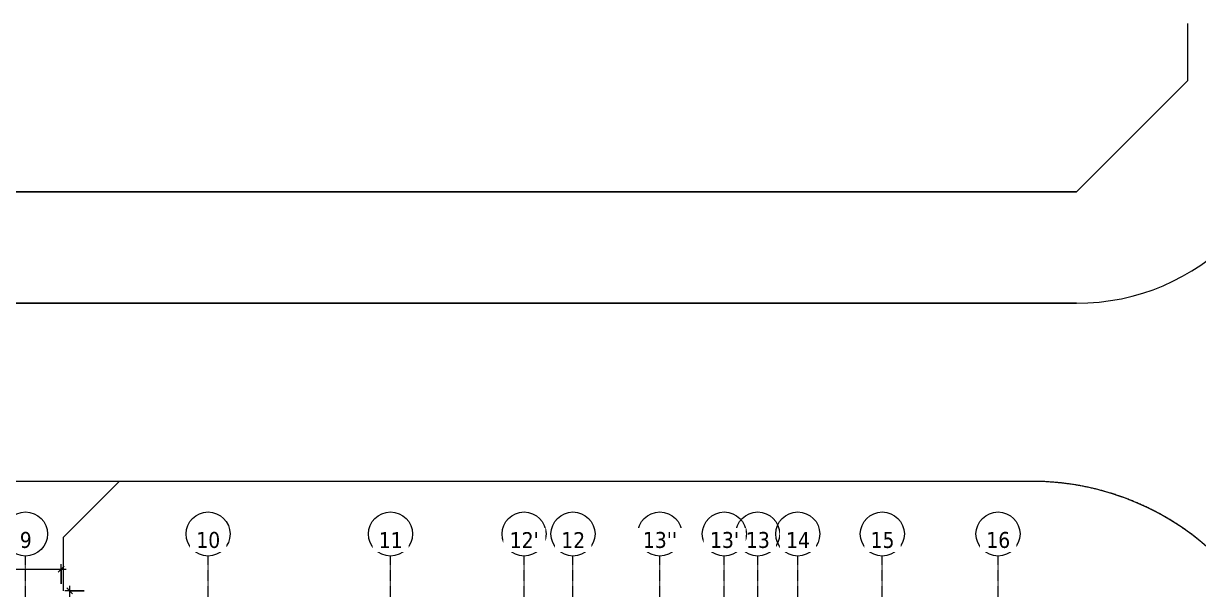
# Model space of a CAD drawing. Header units: millimetres. Extents: x 5357 to 201988, y -16345 to 109895.
# Drawn here: x 83460 to 136261, y 84480 to 109895 of the extents above; entities that cross this region are included whole.
import ezdxf

# ---------------------------------------------------------------- set-up
doc = ezdxf.new("R2010")
doc.units = ezdxf.units.MM
doc.linetypes.add('Grid Line', pattern=[22.225, 12.7, -3.175, 3.175, -3.175])
for name, color, linetype, lineweight in [('A-ANNO-DIMS', 211, 'Continuous', 9), ('A-ANNO-DIMS-220', 211, 'Continuous', 9), ('A-FLOR', 192, 'Continuous', 9), ('S-GRID-1', 1, 'Grid Line', 9), ('S-GRID-IDEN', 1, 'Continuous', 9)]:
    doc.layers.add(name, color=color, linetype=linetype, lineweight=lineweight)
doc.styles.add('Arial_4', font='arial_0.ttf', dxfattribs={"width": 0.9, "height": 660})
doc.styles.add('Tahoma_B', font='tahomabd_0.ttf', dxfattribs={"height": 715})
doc.dimstyles.new('1_Dim_chi_tiet_khu_đất_2', dxfattribs={"dimscale": 304.8, "dimtxt": 673.371204, "dimasz": 0.866142, "dimexe": 0.721785, "dimexo": 0.0625, "dimgap": 0.072178, "dimtad": 1, "dimdec": 0, "dimrnd": 5, "dimzin": 0, "dimdsep": 46, "dimtxsty": 'Arial_4', "dimblk1": 'OBLIQUE', "dimblk2": 'OBLIQUE', "dimsah": 1, "dimcen": 0.09, "dimdle": 0.721785, "dimazin": 0, "dimtfac": 1, "dimtdec": 4, "dimtix": 1, "dimtmove": 0, "dimatfit": 3, "dimfxl": 2.165354, "dimfxlon": 1, "dimtvp": 1, "dimtolj": 1, "dimtzin": 0, "dimarcsym": 2})

# ---------------------------------------------------------------- blocks, each defined once
blk = doc.blocks.new('Grid - M_Grid Head - Circle-353313-TKCS_MB SÂN ĐƯỜNG NỘI BỘ')
at = {"layer": 'S-GRID-IDEN'}
blk.add_circle((0, 0), 4.5, dxfattribs=at)
blk = doc.blocks.new('DIMBLOCK45-TKCS_MB SÂN ĐƯỜNG NỘI BỘ')
at = {"layer": 'A-ANNO-DIMS-220'}
for p, q in [((75153, 84732), (75153, 85612)), ((85153, 84732), (85153, 85612)), ((74933, 85392), (85373, 85392)), ((75153, 85392), (75153, 84732)), ((85153, 85392), (85153, 84732))]:
    blk.add_line(p, q, dxfattribs=at)
at = {"layer": 'A-ANNO-DIMS-220', "lineweight": 25}
for p, q in [((75153, 85392), (75021, 85260)), ((75153, 85392), (75285, 85524)), ((85153, 85392), (85021, 85260)), ((85153, 85392), (85285, 85524))]:
    blk.add_line(p, q, dxfattribs=at)
at = {"layer": 'A-ANNO-DIMS-220', "color": 0, "insert": (79013, 86271), "char_height": 660, "width": 2734.92, "attachment_point": 1, "line_spacing_factor": 0.941778, "style": 'Arial_4'}
blk.add_mtext('10000', dxfattribs=at)
blk = doc.blocks.new('_Oblique')
at = {"color": 0, "linetype": 'ByBlock', "lineweight": -2}
blk.add_line((-0.5, -0.5), (0.5, 0.5), dxfattribs=at)
blk = doc.blocks.new('DIMBLOCK48-TKCS_MB SÂN ĐƯỜNG NỘI BỘ')
at = {"layer": 'A-ANNO-DIMS-220', "lineweight": 25}
for p, q in [((85533, 84418), (85401, 84550)), ((85533, 84418), (85665, 84286)), ((85533, 81418), (85401, 81550)), ((85533, 81418), (85665, 81286))]:
    blk.add_line(p, q, dxfattribs=at)
at = {"layer": 'A-ANNO-DIMS-220'}
for p, q in [((85533, 84638), (85533, 81198)), ((86193, 84418), (85313, 84418)), ((85533, 84418), (86193, 84418)), ((84873, 81418), (85753, 81418)), ((85533, 81418), (84873, 81418))]:
    blk.add_line(p, q, dxfattribs=at)
at = {"layer": 'A-ANNO-DIMS-220', "color": 0, "insert": (84654, 82007), "char_height": 660, "width": 2187.94, "attachment_point": 1, "rotation": 90, "line_spacing_factor": 0.941778, "style": 'Arial_4'}
blk.add_mtext('3000', dxfattribs=at)

msp = doc.modelspace()

# ---------------------------------------------------------------- linework, layer by layer
at = {"layer": 'A-FLOR'}
for p, q in [((135779.3, 107336.3), (135779.3, 109895.4)), ((135779.3, 107336.3), (130779.3, 102336.3)), ((5357.3, 102336.3), (130779.3, 102336.3)), ((130779.3, 102336.3), (5357.3, 102336.3)), ((5357.3, 97336.3), (130779.3, 97336.3)), ((130779.3, 97336.3), (5357.3, 97336.3)), ((87752.6, 89336.3), (32081.4, 89336.3)), ((87752.6, 89336.3), (85252.6, 86836.3)), ((128779.3, 89336.3), (87752.6, 89336.3)), ((87752.6, 89336.3), (87752.6, 89336.3)), ((85252.6, 84418.2), (85252.6, 86836.3))]:
    msp.add_line(p, q, dxfattribs=at)
for centre, radius, start, end in [((130779.3, 107336.3), 10000, 270, 360), ((130779.3, 107336.3), 10000, 270, 360), ((130779.3, 107336.3), 10000, 270, 0), ((130779.3, 107336.3), 10000, 270, 0), ((128779.3, 77336.3), 12000, 88.16326, 90), ((128779.3, 77336.3), 12000, 88.16326, 90), ((128779.3, 77336.3), 12000, 88.16327, 90), ((128779.3, 77336.3), 12000, 360, 90), ((128779.3, 77336.3), 12000, 86.32661, 88.15526), ((128779.3, 77336.3), 12000, 86.32661, 88.15526), ((128779.3, 77336.3), 12000, 86.32653, 88.15525), ((128779.3, 77336.3), 12000, 85.58223, 86.3185), ((128779.3, 77336.3), 12000, 85.58223, 86.31052), ((128779.3, 77336.3), 12000, 85.58223, 86.31052), ((128779.3, 77336.3), 12000, 84.48993, 85.58223), ((128779.3, 77336.3), 12000, 84.48993, 85.58223), ((128779.3, 77336.3), 12000, 84.4898, 85.58223), ((128779.3, 77336.3), 12000, 83.6889, 84.47776), ((128779.3, 77336.3), 12000, 83.6889, 84.46578), ((128779.3, 77336.3), 12000, 83.6889, 84.46578), ((128779.3, 77336.3), 12000, 82.63702, 83.6889), ((128779.3, 77336.3), 12000, 82.63702, 83.6889), ((128779.3, 77336.3), 12000, 82.63701, 83.6889), ((128779.3, 77336.3), 12000, 81.81894, 82.63702), ((128779.3, 77336.3), 12000, 81.81894, 82.63702), ((128779.3, 77336.3), 12000, 81.81894, 82.63701), ((128779.3, 77336.3), 12000, 80.79627, 81.81894), ((128779.3, 77336.3), 12000, 80.79627, 81.81894), ((128779.3, 77336.3), 12000, 80.79626, 81.81894), ((128779.3, 77336.3), 12000, 79.95961, 80.79627), ((128779.3, 77336.3), 12000, 79.95961, 80.79627), ((128779.3, 77336.3), 12000, 79.95961, 80.79626), ((128779.3, 77336.3), 12000, 78.95552, 79.95961), ((128779.3, 77336.3), 12000, 78.95552, 79.95961), ((128779.3, 77336.3), 12000, 78.95551, 79.95961), ((128779.3, 77336.3), 12000, 78.106, 78.95552), ((128779.3, 77336.3), 12000, 78.106, 78.95552), ((128779.3, 77336.3), 12000, 78.106, 78.95551), ((128779.3, 77336.3), 12000, 77.11478, 78.106), ((128779.3, 77336.3), 12000, 77.11478, 78.106), ((128779.3, 77336.3), 12000, 77.11477, 78.106), ((128779.3, 77336.3), 12000, 76.25582, 77.11478), ((128779.3, 77336.3), 12000, 76.25582, 77.11478), ((128779.3, 77336.3), 12000, 76.25583, 77.11477), ((128779.3, 77336.3), 12000, 75.27403, 76.25582), ((128779.3, 77336.3), 12000, 75.27403, 76.25582), ((128779.3, 77336.3), 12000, 75.27402, 76.25583), ((128779.3, 77336.3), 12000, 74.40786, 75.27403), ((128779.3, 77336.3), 12000, 74.40786, 75.27403), ((128779.3, 77336.3), 12000, 74.40787, 75.27402), ((128779.3, 77336.3), 12000, 73.43328, 74.40786), ((128779.3, 77336.3), 12000, 73.43328, 74.40786), ((128779.3, 77336.3), 12000, 73.43327, 74.40787), ((128779.3, 77336.3), 12000, 72.56143, 73.43328), ((128779.3, 77336.3), 12000, 72.56143, 73.43328), ((128779.3, 77336.3), 12000, 72.56143, 73.43327), ((128779.3, 77336.3), 12000, 71.59254, 72.56143), ((128779.3, 77336.3), 12000, 71.59254, 72.56143), ((128779.3, 77336.3), 12000, 71.59252, 72.56143), ((128779.3, 77336.3), 12000, 70.71607, 71.59254), ((128779.3, 77336.3), 12000, 70.71607, 71.59254), ((128779.3, 77336.3), 12000, 70.71608, 71.59252), ((128779.3, 77336.3), 12000, 69.75179, 70.71607), ((128779.3, 77336.3), 12000, 69.75179, 70.71607), ((128779.3, 77336.3), 12000, 69.75177, 70.71608), ((128779.3, 77336.3), 12000, 68.87152, 69.75179), ((128779.3, 77336.3), 12000, 68.87152, 69.75179), ((128779.3, 77336.3), 12000, 68.87153, 69.75177), ((128779.3, 77336.3), 12000, 67.91104, 68.87152), ((128779.3, 77336.3), 12000, 67.91104, 68.87152), ((128779.3, 77336.3), 12000, 67.91103, 68.87153), ((128779.3, 77336.3), 12000, 67.02758, 67.91104), ((128779.3, 77336.3), 12000, 67.02758, 67.91104), ((128779.3, 77336.3), 12000, 67.02759, 67.91103), ((128779.3, 77336.3), 12000, 66.07029, 67.02758), ((128779.3, 77336.3), 12000, 66.07029, 67.02758), ((128779.3, 77336.3), 12000, 66.07028, 67.02759), ((128779.3, 77336.3), 12000, 65.18412, 66.07029), ((128779.3, 77336.3), 12000, 65.18412, 66.07029), ((128779.3, 77336.3), 12000, 65.18413, 66.07028), ((128779.3, 77336.3), 12000, 64.22955, 65.18412), ((128779.3, 77336.3), 12000, 64.22955, 65.18412), ((128779.3, 77336.3), 12000, 64.22953, 65.18413), ((128779.3, 77336.3), 12000, 63.34103, 64.22955), ((128779.3, 77336.3), 12000, 63.34103, 64.22955), ((128779.3, 77336.3), 12000, 63.34104, 64.22953), ((128779.3, 77336.3), 12000, 62.3888, 63.34103), ((128779.3, 77336.3), 12000, 62.3888, 63.34103), ((128779.3, 77336.3), 12000, 62.38878, 63.34104), ((128779.3, 77336.3), 12000, 61.49824, 62.3888), ((128779.3, 77336.3), 12000, 61.49824, 62.3888), ((128779.3, 77336.3), 12000, 61.49825, 62.38878), ((128779.3, 77336.3), 12000, 60.54805, 61.49824), ((128779.3, 77336.3), 12000, 60.54805, 61.49824), ((128779.3, 77336.3), 12000, 60.54803, 61.49825), ((128779.3, 77336.3), 12000, 59.65571, 60.54805), ((128779.3, 77336.3), 12000, 59.65571, 60.54805), ((128779.3, 77336.3), 12000, 59.65572, 60.54803), ((128779.3, 77336.3), 12000, 58.7073, 59.65571), ((128779.3, 77336.3), 12000, 58.7073, 59.65571), ((128779.3, 77336.3), 12000, 58.70728, 59.65572), ((128779.3, 77336.3), 12000, 57.81337, 58.7073), ((128779.3, 77336.3), 12000, 57.81337, 58.7073), ((128779.3, 77336.3), 12000, 57.81339, 58.70728), ((128779.3, 77336.3), 12000, 56.86656, 57.81337), ((128779.3, 77336.3), 12000, 56.86656, 57.81337), ((128779.3, 77336.3), 12000, 56.86653, 57.81339), ((128779.3, 77336.3), 12000, 55.97121, 56.86656), ((128779.3, 77336.3), 12000, 55.97121, 56.86656), ((128779.3, 77336.3), 12000, 55.97123, 56.86653), ((128779.3, 77336.3), 12000, 55.02581, 55.97121), ((128779.3, 77336.3), 12000, 55.02581, 55.97121), ((128779.3, 77336.3), 12000, 55.02579, 55.97123), ((128779.3, 77336.3), 12000, 54.1292, 55.02581), ((128779.3, 77336.3), 12000, 54.1292, 55.02581), ((128779.3, 77336.3), 12000, 54.12921, 55.02579), ((128779.3, 77336.3), 12000, 53.18506, 54.1292), ((128779.3, 77336.3), 12000, 53.18506, 54.1292), ((128779.3, 77336.3), 12000, 53.18504, 54.12921), ((128779.3, 77336.3), 12000, 52.28731, 53.18506), ((128779.3, 77336.3), 12000, 52.28731, 53.18506), ((128779.3, 77336.3), 12000, 52.28733, 53.18504), ((128779.3, 77336.3), 12000, 51.43041, 52.28731), ((128779.3, 77336.3), 12000, 51.43041, 52.28731), ((128779.3, 77336.3), 12000, 51.34429, 52.28733)]:
    msp.add_arc(centre, radius, start, end, dxfattribs=at)

# ---------------------------------------------------------------- block references
at = {"layer": 'S-GRID-IDEN', "xscale": 219.9999999999998, "yscale": 219.9999999999998, "zscale": 219.9999999999998}
for p in [(83552.6, 86972.7), (91752.6, 86972.7), (99952.6, 86972.7), (105952.6, 86972.7), (108152.6, 86972.7), (112052.6, 86972.7), (116452.6, 86972.7), (122052.6, 86972.7), (127252.6, 86972.7)]:
    msp.add_blockref('Grid - M_Grid Head - Circle-353313-TKCS_MB SÂN ĐƯỜNG NỘI BỘ', p, dxfattribs=at)

# ---------------------------------------------------------------- dimensions: what is measured, and where the dimension line sits
at = {"layer": 'A-ANNO-DIMS'}
dim = msp.add_linear_dim(base=(85532.7, 81418.2), p1=(86192.7, 84418.2), p2=(84872.7, 81418.2), angle=90, dimstyle='1_Dim_chi_tiet_khu_đất_2', override={"dimpost": '<>', "dimfxl": 3277.560067}, dxfattribs=at)
dim.commit()
dim.dimension.update_dxf_attribs({"geometry": 'DIMBLOCK48-TKCS_MB SÂN ĐƯỜNG NỘI BỘ', "text_midpoint": (85173.5, 82918.2)})

# ---------------------------------------------------------------- next in the draw order: texts
at = {"layer": 'S-GRID-IDEN', "char_height": 715, "attachment_point": 5, "line_spacing_factor": 0.996129, "style": 'Tahoma_B', "bg_fill": 3, "box_fill_scale": 1.25, "bg_fill_color": 256, "bg_fill_true_color": 13158600, "bg_fill_transparency": 0}
for s, insert, width in [('\\pt2793.99835,5587.9967,8382.0022,11176.00055,13969.9989,16763.99725,19558.00275,22352.0011,25145.99945,27939.9978,30734.0033,33528.00165,36322,39115.99835,41909.9967,44704.0022,47498.00055,50291.9989,53085.99725,55880.00275,58674.0011,61467.99945,64261.9978,67056.0033,69850.00165,72644,75437.99835,78231.9967,81026.0022,83820.00055,86613.9989,89407.99725;9', (83562.9, 86698.1), 640.2), ('\\pt2793.99835,5587.9967,8382.0022,11176.00055,13969.9989,16763.99725,19558.00275,22352.0011,25145.99945,27939.9978,30734.0033,33528.00165,36322,39115.99835,41909.9967,44704.0022,47498.00055,50291.9989,53085.99725,55880.00275,58674.0011,61467.99945,64261.9978,67056.0033,69850.00165,72644,75437.99835,78231.9967,81026.0022,83820.00055,86613.9989,89407.99725;10', (91761.8, 86698.1), 1267.2), ('\\pt2793.99835,5587.9967,8382.0022,11176.00055,13969.9989,16763.99725,19558.00275,22352.0011,25145.99945,27939.9978,30734.0033,33528.00165,36322,39115.99835,41909.9967,44704.0022,47498.00055,50291.9989,53085.99725,55880.00275,58674.0011,61467.99945,64261.9978,67056.0033,69850.00165,72644,75437.99835,78231.9967,81026.0022,83820.00055,86613.9989,89407.99725;11', (99961.8, 86698.1), 1267.2), ("\\pt2793.99835,5587.9967,8382.0022,11176.00055,13969.9989,16763.99725,19558.00275,22352.0011,25145.99945,27939.9978,30734.0033,33528.00165,36322,39115.99835,41909.9967,44704.0022,47498.00055,50291.9989,53085.99725,55880.00275,58674.0011,61467.99945,64261.9978,67056.0033,69850.00165,72644,75437.99835,78231.9967,81026.0022,83820.00055,86613.9989,89407.99725;12'", (105961.8, 86698.1), 1529), ('\\pt2793.99835,5587.9967,8382.0022,11176.00055,13969.9989,16763.99725,19558.00275,22352.0011,25145.99945,27939.9978,30734.0033,33528.00165,36322,39115.99835,41909.9967,44704.0022,47498.00055,50291.9989,53085.99725,55880.00275,58674.0011,61467.99945,64261.9978,67056.0033,69850.00165,72644,75437.99835,78231.9967,81026.0022,83820.00055,86613.9989,89407.99725;12', (108161.8, 86698.1), 1267.2), ("\\pt2793.99835,5587.9967,8382.0022,11176.00055,13969.9989,16763.99725,19558.00275,22352.0011,25145.99945,27939.9978,30734.0033,33528.00165,36322,39115.99835,41909.9967,44704.0022,47498.00055,50291.9989,53085.99725,55880.00275,58674.0011,61467.99945,64261.9978,67056.0033,69850.00165,72644,75437.99835,78231.9967,81026.0022,83820.00055,86613.9989,89407.99725;13''", (112061.9, 86698.1), 1790.8), ('\\pt2793.99835,5587.9967,8382.0022,11176.00055,13969.9989,16763.99725,19558.00275,22352.0011,25145.99945,27939.9978,30734.0033,33528.00165,36322,39115.99835,41909.9967,44704.0022,47498.00055,50291.9989,53085.99725,55880.00275,58674.0011,61467.99945,64261.9978,67056.0033,69850.00165,72644,75437.99835,78231.9967,81026.0022,83820.00055,86613.9989,89407.99725;13', (116461.8, 86698.1), 1267.2), ('\\pt2793.99835,5587.9967,8382.0022,11176.00055,13969.9989,16763.99725,19558.00275,22352.0011,25145.99945,27939.9978,30734.0033,33528.00165,36322,39115.99835,41909.9967,44704.0022,47498.00055,50291.9989,53085.99725,55880.00275,58674.0011,61467.99945,64261.9978,67056.0033,69850.00165,72644,75437.99835,78231.9967,81026.0022,83820.00055,86613.9989,89407.99725;15', (122061.8, 86698.1), 1267.2), ('\\pt2793.99835,5587.9967,8382.0022,11176.00055,13969.9989,16763.99725,19558.00275,22352.0011,25145.99945,27939.9978,30734.0033,33528.00165,36322,39115.99835,41909.9967,44704.0022,47498.00055,50291.9989,53085.99725,55880.00275,58674.0011,61467.99945,64261.9978,67056.0033,69850.00165,72644,75437.99835,78231.9967,81026.0022,83820.00055,86613.9989,89407.99725;16', (127261.8, 86698.1), 1267.2)]:
    msp.add_mtext(s, dxfattribs=dict(at, insert=insert, width=width))

# ---------------------------------------------------------------- next in the draw order: linework, layer by layer
at = {"layer": 'S-GRID-1'}
for p, q in [((83552.6, 80482.7), (83552.6, 85982.7)), ((91752.6, 80482.7), (91752.6, 85982.7)), ((99952.6, 80482.7), (99952.6, 85982.7)), ((105952.6, 80482.7), (105952.6, 85982.7)), ((108152.6, 80482.7), (108152.6, 85982.7)), ((112052.6, 80482.7), (112052.6, 85982.7)), ((116452.6, 80482.7), (116452.6, 85982.7)), ((122052.6, 80482.7), (122052.6, 85982.7)), ((127252.6, 80482.7), (127252.6, 85982.7))]:
    msp.add_line(p, q, dxfattribs=at)

# ---------------------------------------------------------------- next in the draw order: block references
at = {"layer": 'S-GRID-IDEN', "xscale": 219.9999999999998, "yscale": 219.9999999999998, "zscale": 219.9999999999998}
for p in [(114952.6, 86972.7), (118252.6, 86972.7)]:
    msp.add_blockref('Grid - M_Grid Head - Circle-353313-TKCS_MB SÂN ĐƯỜNG NỘI BỘ', p, dxfattribs=at)

# ---------------------------------------------------------------- next in the draw order: dimensions: what is measured, and where the dimension line sits
at = {"layer": 'A-ANNO-DIMS'}
dim = msp.add_linear_dim(base=(85152.6, 85392.3), p1=(75152.6, 84732.3), p2=(85152.6, 84732.3), dimstyle='1_Dim_chi_tiet_khu_đất_2', override={"dimpost": '<>', "dimfxl": 10000}, dxfattribs=at)
dim.commit()
dim.dimension.update_dxf_attribs({"geometry": 'DIMBLOCK45-TKCS_MB SÂN ĐƯỜNG NỘI BỘ', "text_midpoint": (80152.6, 85751.3)})

# ---------------------------------------------------------------- next in the draw order: texts
at = {"layer": 'S-GRID-IDEN', "char_height": 715, "attachment_point": 5, "line_spacing_factor": 0.996129, "style": 'Tahoma_B', "bg_fill": 3, "box_fill_scale": 1.25, "bg_fill_color": 256, "bg_fill_true_color": 13158600, "bg_fill_transparency": 0}
for s, insert, width in [("\\pt2793.99835,5587.9967,8382.0022,11176.00055,13969.9989,16763.99725,19558.00275,22352.0011,25145.99945,27939.9978,30734.0033,33528.00165,36322,39115.99835,41909.9967,44704.0022,47498.00055,50291.9989,53085.99725,55880.00275,58674.0011,61467.99945,64261.9978,67056.0033,69850.00165,72644,75437.99835,78231.9967,81026.0022,83820.00055,86613.9989,89407.99725;13'", (114961.8, 86698.1), 1529), ('\\pt2793.99835,5587.9967,8382.0022,11176.00055,13969.9989,16763.99725,19558.00275,22352.0011,25145.99945,27939.9978,30734.0033,33528.00165,36322,39115.99835,41909.9967,44704.0022,47498.00055,50291.9989,53085.99725,55880.00275,58674.0011,61467.99945,64261.9978,67056.0033,69850.00165,72644,75437.99835,78231.9967,81026.0022,83820.00055,86613.9989,89407.99725;14', (118261.8, 86698.1), 1267.2)]:
    msp.add_mtext(s, dxfattribs=dict(at, insert=insert, width=width))

# ---------------------------------------------------------------- next in the draw order: linework, layer by layer
at = {"layer": 'S-GRID-1'}
for p, q in [((114952.6, 80482.7), (114952.6, 85982.7)), ((118252.6, 80482.7), (118252.6, 85982.7))]:
    msp.add_line(p, q, dxfattribs=at)

doc.saveas('drawing.dxf')
